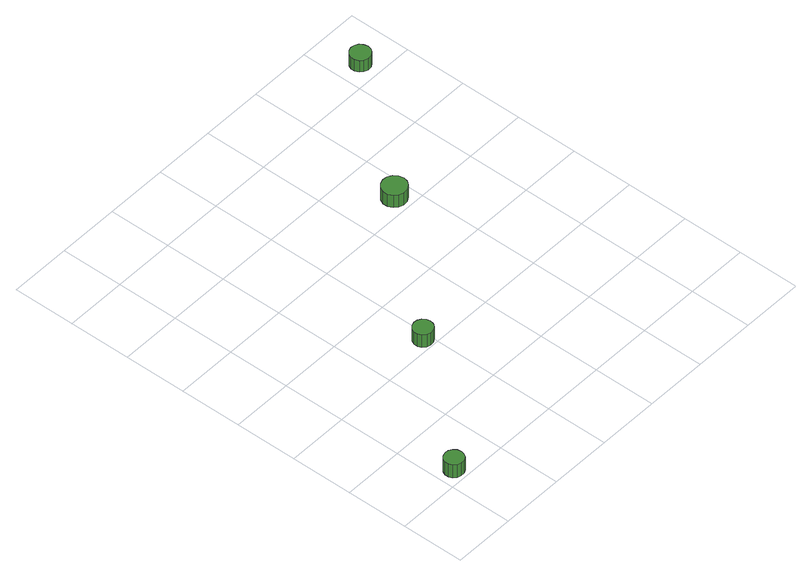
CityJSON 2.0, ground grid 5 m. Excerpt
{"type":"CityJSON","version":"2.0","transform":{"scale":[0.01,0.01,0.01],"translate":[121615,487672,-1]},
"CityObjects":{
"tree1":{"type":"SolitaryVegetationObject","attributes":{"function":"something"},"geometry":[{"type":"MultiSurface","lod":"1","boundaries":[[[0,1,2,3,4,5,6,7,8,9,10,11,12,13,14]],[[15,16,17,18,19,20,21,22,23,24,25,26,27,28,29]],[[0,29,28,1]],[[1,28,27,2]],[[2,27,26,3]],[[3,26,25,4]],[[4,25,24,5]],[[5,24,23,6]],[[6,23,22,7]],[[7,22,21,8]],[[8,21,20,9]],[[9,20,19,10]],[[10,19,18,11]],[[11,18,17,12]],[[12,17,16,13]],[[13,16,15,14]],[[14,15,29,0]]]}]},
"tree2":{"type":"SolitaryVegetationObject","attributes":{"function":"something"},"geometry":[{"type":"MultiSurface","lod":"1","boundaries":[[[30,31,32,33,34,35,36,37,38,39,40,41,42,43,44]],[[45,46,47,48,49,50,51,52,53,54,55,56,57,58,59]],[[30,59,58,31]],[[31,58,57,32]],[[32,57,56,33]],[[33,56,55,34]],[[34,55,54,35]],[[35,54,53,36]],[[36,53,52,37]],[[37,52,51,38]],[[38,51,50,39]],[[39,50,49,40]],[[40,49,48,41]],[[41,48,47,42]],[[42,47,46,43]],[[43,46,45,44]],[[44,45,59,30]]]}]},
"tree3":{"type":"SolitaryVegetationObject","attributes":{"function":"something"},"geometry":[{"type":"MultiSurface","lod":"1","boundaries":[[[60,61,62,63,64,65,66,67,68,69,70,71,72,73,74]],[[75,76,77,78,79,80,81,82,83,84,85,86,87,88,89]],[[60,89,88,61]],[[61,88,87,62]],[[62,87,86,63]],[[63,86,85,64]],[[64,85,84,65]],[[65,84,83,66]],[[66,83,82,67]],[[67,82,81,68]],[[68,81,80,69]],[[69,80,79,70]],[[70,79,78,71]],[[71,78,77,72]],[[72,77,76,73]],[[73,76,75,74]],[[74,75,89,60]]]}]},
"tree4":{"type":"SolitaryVegetationObject","attributes":{"function":"something"},"geometry":[{"type":"MultiSurface","lod":"1","boundaries":[[[90,91,92,93,94,95,96,97,98,99,100,101,102,103,104]],[[105,106,107,108,109,110,111,112,113,114,115,116,117,118,119]],[[90,119,118,91]],[[91,118,117,92]],[[92,117,116,93]],[[93,116,115,94]],[[94,115,114,95]],[[95,114,113,96]],[[96,113,112,97]],[[97,112,111,98]],[[98,111,110,99]],[[99,110,109,100]],[[100,109,108,101]],[[101,108,107,102]],[[102,107,106,103]],[[103,106,105,104]],[[104,105,119,90]]]}]}
},
"vertices":[
[209,105,198],[203,136,198],[184,162,198],[156,178,198],[125,181,198],[94,171,198],[71,150,198],[58,121,198],[58,89,198],[71,60,198],[94,39,198],[125,29,198],[156,32,198],[184,48,198],[203,74,198],[203,74,76],[184,48,76],[156,32,76],[125,29,76],[94,39,76],[71,60,76],[58,89,76],[58,121,76],[71,150,76],[94,171,76],[125,181,76],[156,178,76],[184,162,76],[203,136,76],[209,105,76],
[1027,1090,196],[1021,1121,196],[1002,1147,196],[974,1163,196],[942,1167,196],[911,1157,196],[887,1135,196],[874,1106,196],[874,1073,196],[887,1044,196],[911,1022,196],[942,1012,196],[974,1016,196],[1002,1032,196],[1021,1058,196],[1021,1058,77],[1002,1032,77],[974,1016,77],[942,1012,77],[911,1022,77],[887,1044,77],[874,1073,77],[874,1106,77],[887,1135,77],[911,1157,77],[942,1167,77],[974,1163,77],[1002,1147,77],[1021,1121,77],[1027,1090,77],
[1953,2129,200],[1944,2169,200],[1921,2202,200],[1886,2222,200],[1845,2226,200],[1807,2214,200],[1777,2187,200],[1760,2150,200],[1760,2109,200],[1777,2072,200],[1807,2045,200],[1845,2033,200],[1886,2037,200],[1921,2057,200],[1944,2090,200],[1944,2090,82],[1921,2057,82],[1886,2037,82],[1845,2033,82],[1807,2045,82],[1777,2072,82],[1760,2109,82],[1760,2150,82],[1777,2187,82],[1807,2214,82],[1845,2226,82],[1886,2222,82],[1921,2202,82],[1944,2169,82],[1953,2129,82],
[2760,3147,197],[2753,3180,197],[2734,3207,197],[2705,3224,197],[2671,3228,197],[2639,3217,197],[2614,3195,197],[2601,3164,197],[2601,3131,197],[2614,3100,197],[2639,3078,197],[2671,3067,197],[2705,3071,197],[2734,3088,197],[2753,3115,197],[2753,3115,87],[2734,3088,87],[2705,3071,87],[2671,3067,87],[2639,3078,87],[2614,3100,87],[2601,3131,87],[2601,3164,87],[2614,3195,87],[2639,3217,87],[2671,3228,87],[2705,3224,87],[2734,3207,87],[2753,3180,87],[2760,3147,87]
]}
